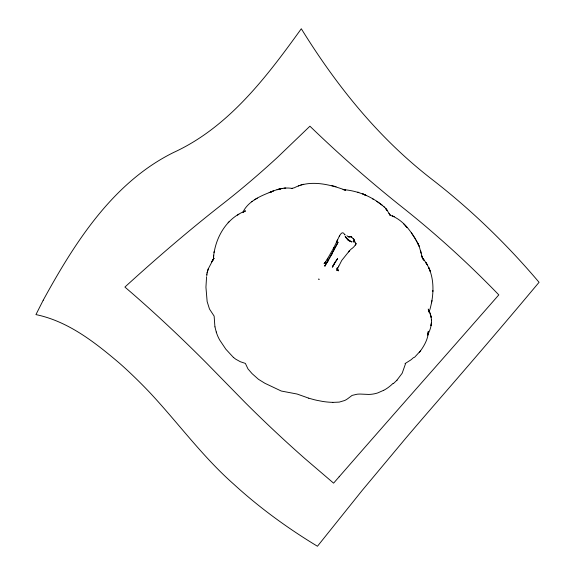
<?xml version="1.0" encoding="UTF-8"?>
<svg xmlns="http://www.w3.org/2000/svg" width="575" height="575" viewBox="0 0 575 575"><rect width="100%" height="100%" fill="white"/><g stroke="black" fill="none" stroke-linecap="round" stroke-linejoin="round"><path stroke-width="0.86" d="M422.877 258.642L424.156 260.353L422.877 258.642C435.009 272.564 434.664 293.128 429.769 309.947M336.713 268.331L336.591 270.595L341.73 260.446L349.593 250.628L348.436 251.915M429.158 312.283L429.18 311.384M243.886 211.837L244.842 211.183C225.314 218.859 214.238 239.761 213.339 259.907L213.598 257.823L213.426 259.303L213.857 258.204L208.251 268.906L206.633 274.886M213.684 255.178L213.62 257.032M428.059 334.779L428.404 332.048C427.922 339.056 424.429 345.424 420.397 351.016M214.08 251.699L213.95 252.54M351.9 237.137L351.066 236.785L354.222 239.696L354.049 241.708L354.186 240.896L354.049 241.708L353.697 241.097C358.577 242.923 353.539 247.595 351.03 249.183L348.939 251.34M206.576 276.676L205.936 287.198L207.144 301.58L209.487 309.034L214.137 316.106L214.913 326.873M431.53 302.781L431.976 300.538M428.195 333.687L428.346 332.918L427.613 335.067L428.116 333.766L427.886 334.276C431.674 327.714 432.738 319.448 429.676 312.383M428.375 310.471L428.569 309.587M207.022 273.017L207.28 271.953M405.433 363.989L402.169 373.247L396.714 380.478M353.862 242.327L354.063 241.701M429.166 312.153L429.503 310.867M207.453 271.371L208.251 268.906M333.349 265.449L332.314 267.224L334.88 262.358L337.633 258.606L333.177 265.743M337.23 243.822L338.1 242.219L324.875 266.053L325.479 265.154M327.362 261.381L327.11 261.934M333.974 247.372L333.32 248.781L337.108 240.903L336.504 242.089C337.899 240.055 341.572 227.887 344.835 234.945M337.432 243.462L332.465 252.756M334.118 249.205L333.529 250.477L333.708 250.125M213.282 259.44L213.857 258.204M332.63 252.353L331.653 254.38L332.242 253.18M327.498 261.948L324.803 266.053L325.213 265.549M333.931 247.516L328.188 257.571M243.117 211.729C248.932 200.488 261.603 195.55 272.751 191.223L270.976 191.921C277.79 189.017 285.257 186.997 292.675 188.542L291.317 188.485L294.314 187.773C310.356 179.429 330.007 184.46 345.668 190.239L343.009 189.556C358.203 190.785 372.844 196.873 384.287 207.05M332.982 265.938L332.724 266.426M331.25 255.163L331.854 253.985M328.052 260.87L327.764 261.424L328.145 260.691M330.697 256.227L331.085 255.501M338.668 266.045L338.531 266.29M330.093 257.348L330.474 256.644M334.384 263.213L334.557 262.912M334.513 263.379L333.902 264.493M327.98 257.931L325.68 261.632M329.719 258.024L328.979 259.275M327.168 259.318L327.463 258.843M211.852 261.654L213.684 258.714L211.542 262.135M325.63 261.697L324.034 263.724L325.63 262.674L324.523 263.3L325.206 262.84M414.388 357.492L420.548 350.808M419.29 352.432L419.937 351.634M243.139 212.57L243.534 212.153M228.117 222.726L228.951 221.849M397.023 380.161L393.278 383.69M243.196 212.491L243.8 211.888M251.706 201.76L252.138 201.43M238.841 214.288L237.482 215.151M257.334 198.123L254.452 199.827M405.016 363.616L410.723 360.007A37.519 34.457 51 0 0 413.648 357.442M383.683 390.296L377.876 392.862A34.306 31.488 56.3 0 1 375.87 393.465A35.449 32.38 52.2 0 1 368.625 394.436L360.417 394.069A32.768 30.676 72.5 0 0 357.003 394.234L352.087 395.406L348.234 398.317A22.648 21.354 50 0 1 344.684 400.495L339.272 402.105L332.839 402.385M270.976 191.921L273.65 190.871M271.206 191.813L269.186 192.589M298.375 185.862L299.295 185.517L298.612 185.775M325.464 262.768L326.003 262.581M301.817 184.697L300.732 185.006M280.205 188.859L282.196 188.413M302.745 184.467L303.715 184.266M346.912 235.714L348.321 236.821L351.584 236.936M350.046 236.735L350.412 236.692M284.057 188.133L285.746 188.011M331.912 185.66L336.037 186.681M357.851 192.129L358.843 192.431M392.373 216.099L393.968 216.61L392.373 216.099C404.822 221.246 412.749 233.838 418.787 245.324M308.746 398.195L313.986 399.647A117.235 99.353 22.7 0 0 317.235 400.401L322.74 401.443A71.724 63.624 25.8 0 0 332.839 402.356M354.171 241.536L353.869 241.292L354.725 241.795L353.912 241.097L354.495 241.68M393.81 216.559L390.411 215.338L389.031 213.433C393.041 220.239 385.839 207.338 384.071 206.835M350.29 241.263L348.752 240.127L349.758 240.925M372.521 198.821L373.513 199.388M348.148 240.221L351.893 241.816L350.125 241.169M348.543 240.465L349.097 240.788M376.647 201.25L382.016 205.052M344.957 234.686L345.108 234.801M318.758 279.076L319.161 279.393L318.816 279.134M347.954 240.07L347.588 239.725M349.104 240.408L345.252 236.648M233.364 357.363L225.831 349.19L219.679 339.998A47.948 41.199 32.6 0 1 217.479 335.477L216.186 331.998M403.7 223.862L407.129 227.607L406.058 226.392M353.79 239.063L353.33 238.575M346.754 238.682L345.187 236.577M347.314 239.408L347.12 239.157M411.42 232.825L415.222 238.517M426.801 263.997L425.701 262.365L427.311 264.823M423.178 259.045L423.459 259.454L421.497 255.918L422.474 257.959L419.175 246.179M416.552 240.853L416.041 239.947M337.238 268.906L338.021 270.437L337.266 267.497M417.68 243.002L419.283 246.524L417.04 241.752M429.065 310.974L429.992 313.224M428.188 309.048L429.388 311.672L428.95 310.687M420.699 250.901L421.13 253.187M428.964 310.601L429.151 311.866M431.444 319.671L431.48 320.476M432.889 290.404L432.896 291.496M308.753 398.159A48.99 45.885 30.1 0 1 305.72 397.088L297.038 394.019L281.268 391.029L264.902 383.281L258.47 379.306L252.08 373.635L247.94 368.848L245.381 363.414L240.321 361.718L235.822 359.231A27.327 25.084 29.1 0 1 233.407 357.319M392.991 383.41A45.677 42.068 63.2 0 1 383.705 390.332M216.315 331.976A41.932 36.548 30 0 1 215.021 326.866M206.827 275.576A27.054 24.366 19.4 0 1 207.093 274.656M428.296 331.322L428.138 334.161L428.296 331.322M431.451 322.668L431.07 325.601L431.451 322.668M355.918 243.685L355.4 244.95L355.918 243.685M355.882 243.8L355.659 244.44L355.882 243.8M333.572 248.278L333.378 248.731L333.874 247.595L333.572 248.278M337.647 239.717L337.273 240.522L337.647 239.717M43.211 300.229L35.938 314.604C68.094 321.224 94.839 342.298 119.305 363.055A98.843 18.774 46.5 0 1 149.651 392.402C178.006 422.718 202.493 456.651 233.773 484.2C259.433 507.703 287.694 528.253 317.45 546.25L362.063 490.568L406.122 437.783A344.806 21.031 -48 0 1 429.015 411.075L451.828 384.725A388.448 10.745 -48.5 0 0 523.099 301.329L539.062 282.311C520.893 260.813 501.501 240.35 480.959 221.109A299.863 129.181 43.4 0 0 432.22 179.544A442.987 393.034 67.3 0 1 405.325 157.04C364.27 119.967 330.316 75.684 301.307 28.75C266.735 76.741 228.857 127.111 173.65 152.447C112.916 182.39 74.721 242.7 43.211 300.229M339.667 235.772L339.322 236.433L339.681 235.743M213.799 258.441L213.397 259.174L213.799 258.441M339.149 476.783L333.593 483.151L305.073 458.735A767.273 449.585 43.6 0 1 245.108 402.486L206.792 363.342A312.009 62.28 46 0 0 131.028 292.344L124.897 287.069A433.068 84.065 -45.4 0 1 222.669 203.96A946.364 452.209 -67.3 0 0 277.574 157.263L309.925 126.198C339.617 154.905 370.695 182.189 403.061 207.855A371.256 137.978 43.5 0 1 498.812 294.882A481.836 4.068 -48.4 0 1 420.533 383.963A2122.16 88.924 -46.8 0 0 361.078 451.67L339.149 476.783M243.857 211.636L243.39 211.844L245.518 210.91L243.857 211.636M278.379 189.355L277.035 189.721L281.182 188.629L278.379 189.355M349.406 236.828L348.946 236.936L349.406 236.828M351.842 241.766L351.411 241.68L351.842 241.766M364.945 194.889L362.688 193.825L365.973 195.392L364.945 194.889M386.314 209.314L385.545 208.351L387.363 210.637L386.314 209.314M337.647 269.675L338.215 270.854L337.424 269.078L337.669 269.689M338.15 270.696L337.856 270.121L338.15 270.696M430.366 271.544L428.821 267.684L430.366 271.544M431.077 317.113L430.287 314.108L431.077 317.113M354.293 240.091L354.293 240.702L354.293 240.091"/></g></svg>
